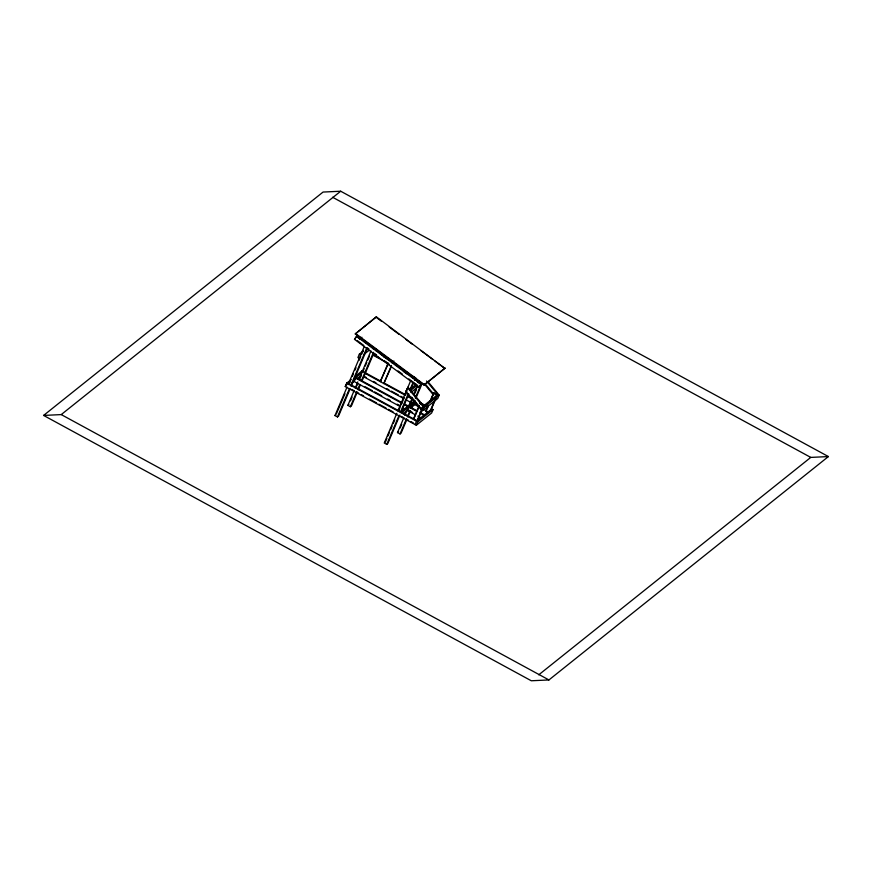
<?xml version="1.0" encoding="UTF-8"?>
<svg xmlns="http://www.w3.org/2000/svg" width="872" height="872" viewBox="0 0 872 872"><rect width="100%" height="100%" fill="white"/><g stroke="black" fill="none" stroke-linecap="round" stroke-linejoin="round"><path stroke-width="1.31" d="M421.252 409.807L423.367 405.644L408.074 387.266L405.949 391.419L421.252 409.807L421.786 409.371L411.584 397.12M415.606 424.141L415.072 424.566L416.522 421.154L431.803 408.946L433.057 409.622L431.607 413.034L416.326 425.253L345.258 386.579L346.696 383.179L351.296 379.505M347.241 382.743L345.258 386.579M363.428 350.904L359.373 354.152L357.923 357.553L359.177 358.239M350.108 388.858L338.554 416.075L337.475 416.936L334.968 415.573L347.045 387.113M348.092 384.639L364.376 346.282M336.559 413.47L344.963 393.675M352.321 376.355L353.367 373.881M354.948 370.164L355.994 367.69M359.144 360.267L360.725 356.561M361.771 354.087L363.352 350.37M337.475 416.936L349.552 388.476M351.133 384.759L366.894 347.645M351.154 386.383L367.439 348.026M355.405 378.666L354.435 380.933L352.114 382.786M361.019 373.227L361.989 370.96L380.922 381.26M357.215 392.28L351.438 405.894L350.37 406.744L347.852 405.382L354.163 390.536M355.209 388.062L357.836 381.871M358.883 379.396L370.971 350.936M350.5 400.815L352.081 397.098M356.812 385.958L357.858 383.484M359.428 379.778L361.531 374.829M362.589 372.355L364.158 368.638M365.215 366.164L366.785 362.458M367.831 359.983L369.412 356.267M350.37 406.744L356.67 391.899M357.716 389.424L359.82 384.476M361.4 380.759L373.478 352.299M358.272 389.806L360.365 384.857M361.945 381.14L373.499 353.923M387.953 363.57L380.279 381.631L388.487 363.134M391.474 365.477L383.8 383.549L391.495 366.251M396.869 413.263L384.247 443.02L386.754 444.382L387.822 443.532L399.932 415.018M397.926 410.788L410.548 381.031M408.074 387.266L405.949 391.419M385.315 442.159L386.896 438.442M387.942 435.967L389.522 432.24M390.58 429.765L392.149 426.048M393.207 423.563L394.787 419.846M398.471 411.17L400.052 407.453M401.098 404.968L404.259 397.534M405.306 395.049L406.886 391.332M386.754 444.382L398.853 415.868M400.433 412.151L408.325 393.555M409.905 389.839L413.066 382.405M400.978 412.532L408.87 393.937M410.974 388.977L413.611 382.786M414.658 380.301L415.715 377.827L414.647 378.677L412.129 377.314L413.197 376.453L414.876 377.369M406.886 419.465L401.098 433.101L400.03 433.951L397.512 432.588L403.834 417.71M404.881 415.236L406.984 410.276M409.088 405.317L412.249 397.872M413.829 394.155L416.99 386.721M400.161 428.01L401.741 424.293M410.69 403.224L412.271 399.496M414.898 393.305L416.478 389.577M400.03 433.951L406.341 419.083M407.398 416.598L409.502 411.639M411.083 407.922L412.129 405.436M413.186 402.962L414.233 400.488M415.29 398.003L421.601 383.124M407.943 416.98L410.57 410.788M411.628 408.303L413.197 404.586M415.835 398.384L422.146 383.506M415.704 402.33L414.745 404.597L410.679 407.845M413.622 418.625L419.225 405.415M413.644 419.399L418.745 407.388M422.691 406.592L421.241 410.004L422.495 410.679L437.777 398.471L439.226 395.06L437.973 394.373L422.691 406.592L423.945 407.279L439.226 395.06M417.132 420.533L421.721 409.731M417.165 421.307L422.255 409.306M416.326 425.253L417.775 421.841L433.057 409.622M422.495 410.679L423.945 407.279M422.953 417.514L423.912 415.246L420.435 413.35M428.098 412.587L425.754 411.312L428.305 405.306M429.831 401.709L433.406 393.305L433.94 392.88L437.45 394.787M427.825 407.279L425.754 411.312M430.376 401.284L433.94 392.88M430.288 410.821L434.365 401.218M430.833 410.396L435.924 398.395M355.264 333.943L376.388 316.841L444.851 368.398L423.999 385.064L355.264 333.943L376.388 316.841M419.029 387.342L421.536 383.844L419.029 387.342L354.501 339.35L357.008 335.851M356.583 336.505L359.831 338.925L360.539 337.824L357.291 335.415L354.501 339.35M373.162 348.8L373.87 347.699L377.118 350.119L376.421 351.22M388.607 360.289L389.315 359.188L392.563 361.608L391.855 362.698L393.926 361.041M423.999 385.064L445.134 367.962M43.6 415.432L323.065 192.058L340.701 191.23L828.4 456.568L548.935 679.942L531.299 680.77L43.6 415.432L61.236 414.592L548.935 679.942M61.236 414.592L340.701 191.23M359.831 338.925L361.902 337.268M365.706 350.773L368.747 348.342M364.256 354.185L369.336 350.119M354.337 377.075L361.989 370.96M348.484 383.44L350.511 381.816M353.563 379.375L362.708 372.072L361.444 371.385M357.193 378.721L361.259 375.472M334.968 415.573L336.036 414.712M347.852 405.382L348.931 404.521M416.271 384.323L410.178 389.195L411.431 389.882L417.525 385.01M411.006 392.476L419.127 385.98M400.717 411.867L414.93 400.51M401.97 412.554L415.17 402.003M403.573 413.524L408.652 409.469M397.512 432.588L398.591 431.727M538.743 674.83L810.764 457.408L828.4 456.568M332.624 197.268L810.764 457.408M365.957 342.565L368.464 343.928M364.529 341.988L365.793 342.663M381.816 355.057L388.847 358.883M383.625 356.768L389.49 359.951M374.513 355.275L379.2 357.825M372.802 355.068L386.874 362.719M433.406 393.305L436.916 395.212M359.373 354.152L360.627 354.828M384.465 383.19L405.763 394.776M408.129 396.062L411.682 398.003M419.966 402.504L424.697 405.077M364.997 373.314L405.229 395.212M407.595 396.498L412.336 399.071M419.432 402.929L427.716 407.442M420.271 403.791L423.781 405.698M364.093 376.301L366.458 377.587M373.554 381.446L375.919 382.732M386.569 388.531L388.934 389.817M391.299 391.103L398.406 394.962M400.771 396.259L403.137 397.545M363.548 376.726L403.78 398.613M406.156 399.899L410.886 402.472M414.44 404.412L419.17 406.984M423.901 409.557L427.454 411.486M355.885 377.532L402.188 402.722M404.553 404.009L408.118 405.949M417.492 411.028L409.382 406.614L407.933 410.025L412.576 412.543M419.814 412.293L424.446 414.81M401.654 403.147L355.351 377.958L353.901 381.369L400.204 406.559M404.019 404.445L407.584 406.385M416.958 411.464L408.848 407.05L407.398 410.45L415.519 414.865M365.128 386.754L372.246 390.623M374.622 391.92L381.74 395.79M387.68 399.027L390.057 400.313M397.174 404.194L399.55 405.48M402.581 407.845L404.946 409.142M417.83 416.129L421.307 418.015M347.23 382.754L417.056 420.729M346.696 383.179L417.775 421.841M351.71 389.37L354.076 390.656M356.441 391.942L358.806 393.239M361.172 394.526L363.537 395.812M369.456 399.027L376.562 402.886M378.928 404.183L386.024 408.042M388.389 409.328L393.119 411.9M401.403 416.413L403.769 417.699M406.145 418.985L408.51 420.271M410.876 421.558L413.241 422.844M376.105 317.277L381.565 321.332M389.206 327.022L399.016 334.325M405.567 339.186L412.118 344.058M420.838 350.544L432.85 359.471M435.03 361.095L444.851 368.398M355.547 333.507L424.283 384.628M360.234 338.249L373.14 347.852M376.366 350.25L389.272 359.853M392.498 362.251L404.336 371.047M406.483 372.649L418.309 381.446M356.474 336.287L421.002 384.28M357.182 340.527L363.635 345.323M374.393 353.324L376.551 354.926M384.072 360.518L389.457 364.518M398.057 370.916L402.363 374.121M408.815 378.917L416.336 384.519M427.923 381.598L438.115 393.85L437.581 394.286L426.539 381.01M425.482 384.312L433.133 393.501M424.097 383.724L433.449 394.951M407.54 387.691L422.833 406.069M404.107 370.229L403.398 371.33L406.657 373.739L407.355 372.649L404.107 370.229M418.135 380.661L417.426 381.762L420.675 384.171L421.383 383.081L418.135 380.661"/></g></svg>
